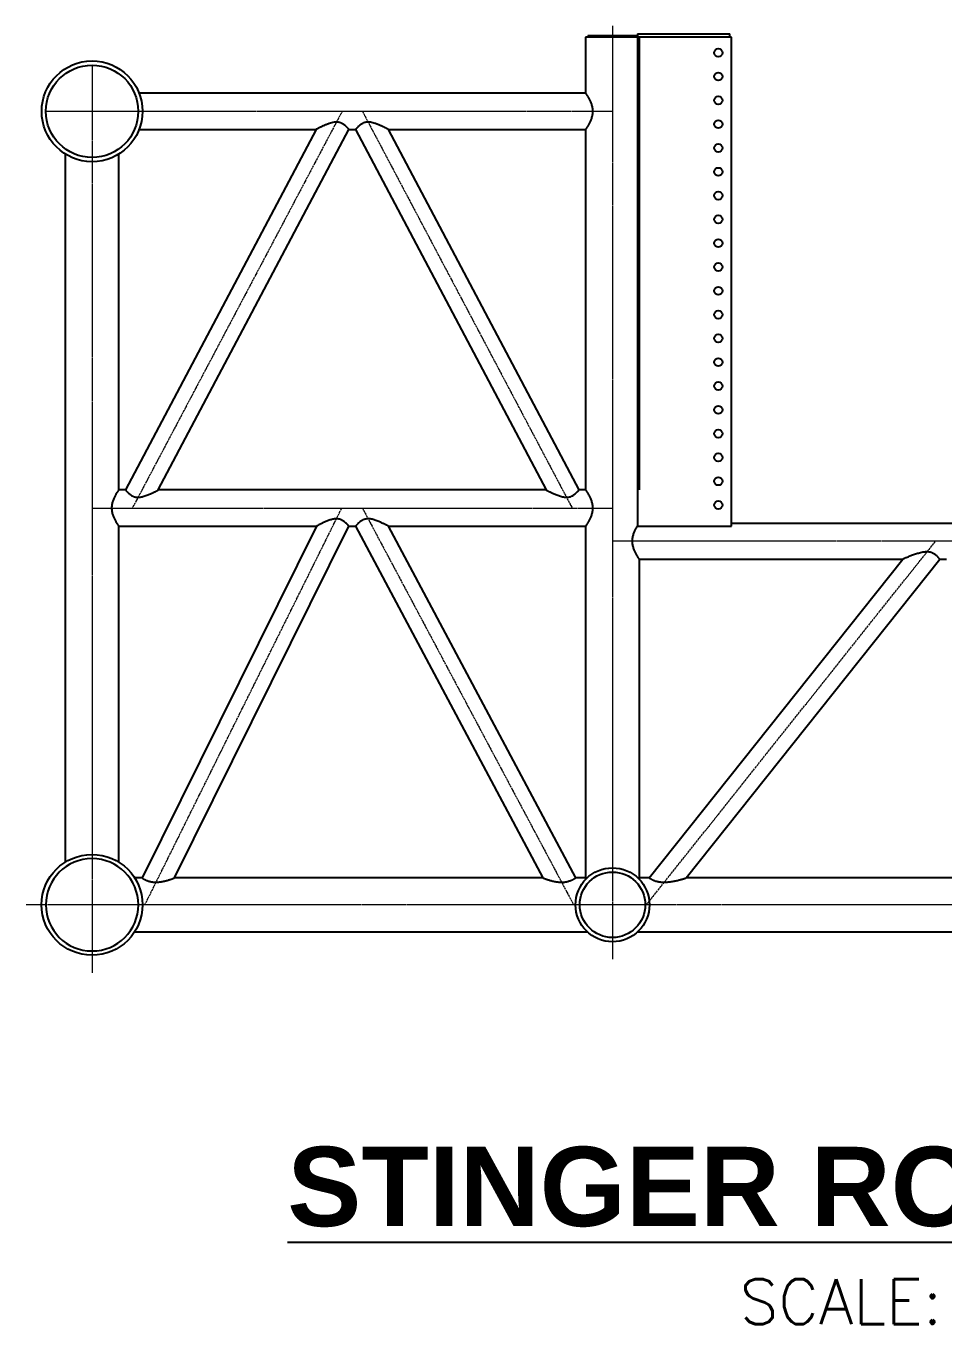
# Model space of a CAD drawing. Header units: millimetres. Extents: x 1177 to 110351, y -48371 to 8578.
# Drawn here: x 39442 to 46379, y -3170 to 6645 of the extents above; entities that cross this region are included whole.
import ezdxf

# ---------------------------------------------------------------- set-up
doc = ezdxf.new("R2010")
doc.units = ezdxf.units.MM
doc.linetypes.add('CENTER', pattern=[50.8, 31.75, -6.35, 6.35, -6.35])
doc.layers.add('CENTRELINES', color=1, linetype='CENTER', lineweight=5)
for name, color, linetype in [('DIM', 1, 'Continuous'), ('PH-60E', 7, 'Continuous'), ('PV-60E', 7, 'Continuous')]:
    doc.layers.add(name, color=color, linetype=linetype)
doc.styles.add('ARIALBOLD', font='arialbd.ttf')

# ---------------------------------------------------------------- blocks, each defined once
blk = doc.blocks.new('section_3')
at = {"extrusion": (0, 1, 0)}
for p, q in [((-2311.1, 6585), (-1612.5, 6585)), ((-2311.1, 6585), (-2311.1, 2864.1)), ((-1612.5, 6560), (-1612.5, 6585)), ((-1600, 6560), (-2311.1, 6560)), ((-1600, 2864.1), (-1600, 6560)), ((-2311.1, 2864.1), (-1600, 2864.1)), ((-1600, 2886.6), (1600, 2886.6)), ((-2296.8, 2613.4), (-304.9, 2613.4)), ((-2221.8, 203.2), (-304.9, 2613.4)), ((-1941.9, 203.2), (-25, 2613.4)), ((-25, 2613.4), (25, 2613.4))]:
    blk.add_line(p, q, dxfattribs=at)
for p, q in [((-2296.8, 6560), (-2703.2, 6560)), ((-2703.2, 6560), (-2703.2, 6136.6)), ((-2312.5, 6570), (-2687.5, 6570)), ((-2687.5, 6570), (-2687.5, 6560)), ((-2312.5, 6560), (-2312.5, 6570)), ((-2296.8, 3136.6), (-2296.8, 6560)), ((-2703.2, 6136.6), (-6080.6, 6136.6)), ((-4741, 5863.4), (-6183.1, 3136.6)), ((-6080.6, 5863.4), (-4741, 5863.4)), ((-5935.3, 3136.6), (-4493.2, 5863.4)), ((-4493.2, 5863.4), (-4443.2, 5863.4)), ((-4443.2, 5863.4), (-3001.1, 3136.6)), ((-2753.2, 3136.6), (-4195.3, 5863.4)), ((-4195.3, 5863.4), (-2703.2, 5863.4)), ((-2703.2, 5863.4), (-2703.2, 3136.6)), ((-6639.5, 5677.7), (-6639.5, 322.6)), ((-6233.1, 3136.6), (-6233.1, 5677.7)), ((-6183.1, 3136.6), (-6233.1, 3136.6)), ((-3001.1, 3136.6), (-5935.3, 3136.6)), ((-2703.2, 3136.6), (-2753.2, 3136.6)), ((-6233.1, 322.6), (-6233.1, 2863.4)), ((-6233.1, 2863.4), (-4737.8, 2863.4)), ((-4737.8, 2863.4), (-6058.1, 203.2)), ((-5813.5, 203.2), (-4493.2, 2863.4)), ((-4493.2, 2863.4), (-4443.2, 2863.4)), ((-4443.2, 2863.4), (-3026.4, 203.2)), ((-2778.2, 203.2), (-4194.9, 2863.4)), ((-4194.9, 2863.4), (-2703.2, 2863.4)), ((-2703.2, 2863.4), (-2703.2, 191.9)), ((-2296.8, 191.9), (-2296.8, 2613.4)), ((-6058.1, 203.2), (-6113.2, 203.2)), ((-3026.4, 203.2), (-5813.5, 203.2)), ((-2703.2, 203.2), (-2778.2, 203.2)), ((-2221.8, 203.2), (-2296.8, 203.2)), ((1941.9, 203.2), (-1941.9, 203.2)), ((-6113.2, -203.2), (-2691.9, -203.2)), ((-2308.1, -203.2), (2308.1, -203.2))]:
    blk.add_line(p, q)
at = {"ltscale": 0.5}
for centre, radius in [((-6436.3, 6000), 381), ((-6436.3, 6000), 349.2), ((-2500, 0), 279.5), ((-2500, 0), 247.7)]:
    blk.add_circle(centre, radius, dxfattribs=at)
for centre in [(-1700, 6442.9), (-1700, 6262.9), (-1700, 6082.9), (-1700, 5902.9), (-1700, 5722.9), (-1700, 5542.9), (-1700, 5362.9), (-1700, 5182.9), (-1700, 5002.9), (-1700, 4822.9), (-1700, 4642.9), (-1700, 4462.9), (-1700, 4282.9), (-1700, 4102.9), (-1700, 3922.9), (-1700, 3742.9), (-1700, 3562.9), (-1700, 3382.9), (-1700, 3202.9), (-1700, 3022.9)]:
    blk.add_circle(centre, 31)
for major_axis, start_param, end_param in [((382, 0), -3.141592653589793, 3.141592653589793), ((350.1, 0), 3.141593, 9.424778)]:
    blk.add_ellipse((-6436.3, 0), major_axis=major_axis, ratio=0.997354, start_param=start_param, end_param=end_param)
for points, knots in [([(-2296.8, 2613.4), (-2296.8, 2613.4), (-2296.9, 2613.7), (-2297.5, 2614.6), (-2298, 2615.2), (-2299.2, 2617), (-2299.9, 2618.2), (-2301.7, 2620.9), (-2302.7, 2622.4), (-2305, 2626), (-2306.2, 2627.9), (-2308.9, 2632.2), (-2310.4, 2634.6), (-2313.3, 2639.5), (-2314.9, 2642.2), (-2318, 2647.6), (-2319.6, 2650.5), (-2322.8, 2656.4), (-2324.5, 2659.6), (-2327.8, 2666.2), (-2329.5, 2669.7), (-2332.8, 2677), (-2334.4, 2680.8), (-2337.5, 2688.7), (-2339, 2692.8), (-2341.8, 2701.1), (-2343.1, 2705.3), (-2345.3, 2714), (-2346.3, 2718.5), (-2347.9, 2727.4), (-2348.5, 2731.9), (-2349.3, 2741), (-2349.5, 2745.5), (-2349.5, 2754.5), (-2349.3, 2759), (-2348.5, 2768.1), (-2347.9, 2772.6), (-2346.3, 2781.5), (-2345.3, 2786), (-2343.1, 2794.7), (-2341.8, 2798.9), (-2339, 2807.2), (-2337.5, 2811.3), (-2334.4, 2819.2), (-2332.8, 2823), (-2329.5, 2830.3), (-2327.8, 2833.8), (-2324.5, 2840.4), (-2322.8, 2843.6), (-2319.6, 2849.5), (-2318, 2852.4), (-2314.9, 2857.8), (-2313.3, 2860.5), (-2311.6, 2863.3), (-2311.4, 2863.7), (-2311.1, 2864.1)], [214.492225, 214.492225, 214.492225, 214.492225, 227.820654, 227.820654, 241.149084, 241.149084, 254.477513, 254.477513, 267.805942, 267.805942, 281.134371, 281.134371, 294.4628, 294.4628, 307.791229, 307.791229, 321.119658, 321.119658, 334.602757, 334.602757, 348.085856, 348.085856, 361.568955, 361.568955, 375.052054, 375.052054, 388.535153, 388.535153, 402.018253, 402.018253, 415.501352, 415.501352, 428.984451, 428.984451, 442.46755, 442.46755, 455.950649, 455.950649, 469.433748, 469.433748, 482.916848, 482.916848, 496.399947, 496.399947, 509.883046, 509.883046, 523.366145, 523.366145, 536.849244, 536.849244, 550.177673, 550.177673, 563.506102, 563.506102, 565.596081, 565.596081, 565.596081, 565.596081]), ([(-121.2, 2668.5), (-123.8, 2668.5), (-126.5, 2668.4), (-131.8, 2668.1), (-134.5, 2667.9), (-142.5, 2667.1), (-147.9, 2666.3), (-158.7, 2664.3), (-164.1, 2663.1), (-174.8, 2660.5), (-180.2, 2659.1), (-190.8, 2656.1), (-196, 2654.5), (-206.4, 2651.2), (-211.5, 2649.5), (-221.4, 2646.1), (-226.3, 2644.3), (-235.8, 2640.9), (-240.4, 2639.2), (-249.1, 2635.9), (-253.6, 2634.2), (-262.4, 2630.8), (-266.8, 2629), (-273.1, 2626.5), (-275.1, 2625.7), (-279.1, 2624.1), (-281, 2623.3), (-284.6, 2621.9), (-286.4, 2621.1), (-289.7, 2619.8), (-291.2, 2619.2), (-293.5, 2618.2), (-294.4, 2617.9), (-296, 2617.2), (-296.8, 2616.8), (-298.4, 2616.2), (-299.1, 2615.9), (-300.4, 2615.3), (-301, 2615.1), (-302.1, 2614.6), (-302.6, 2614.4), (-303.5, 2614.1), (-303.8, 2613.9), (-304.4, 2613.7), (-304.6, 2613.6), (-304.9, 2613.5), (-304.9, 2613.4), (-304.9, 2613.4)], [0, 0, 0, 0, 7.943112, 7.943112, 15.886224, 15.886224, 31.772447, 31.772447, 47.658671, 47.658671, 63.544894, 63.544894, 79.431118, 79.431118, 95.317341, 95.317341, 111.203565, 111.203565, 127.089788, 127.089788, 142.709463, 142.709463, 158.329137, 158.329137, 166.138974, 166.138974, 173.948811, 173.948811, 181.758648, 181.758648, 189.568485, 189.568485, 194.332673, 194.332673, 199.096861, 199.096861, 203.861049, 203.861049, 208.625237, 208.625237, 213.389425, 213.389425, 218.153613, 218.153613, 222.917801, 222.917801, 227.681989, 227.681989, 227.681989, 227.681989]), ([(-25, 2613.4), (-25, 2613.4), (-25.1, 2613.6), (-25.6, 2614.2), (-25.9, 2614.6), (-26.9, 2615.8), (-27.5, 2616.5), (-28.9, 2618.3), (-29.8, 2619.3), (-31.7, 2621.6), (-32.8, 2622.9), (-35.3, 2625.6), (-36.6, 2627.1), (-39.5, 2630.3), (-41.1, 2631.9), (-44.5, 2635.3), (-46.3, 2637.1), (-50.1, 2640.6), (-52.2, 2642.4), (-56.7, 2646.1), (-59.1, 2648), (-64.2, 2651.7), (-67, 2653.5), (-72.7, 2656.8), (-75.8, 2658.4), (-80.5, 2660.6), (-82.2, 2661.3), (-85.5, 2662.6), (-87.2, 2663.2), (-90.6, 2664.3), (-92.3, 2664.8), (-95.8, 2665.7), (-97.6, 2666.1), (-101.2, 2666.8), (-103, 2667.1), (-106.7, 2667.6), (-108.5, 2667.8), (-114, 2668.3), (-117.6, 2668.5), (-121.2, 2668.5)], [626.995172, 626.995172, 626.995172, 626.995172, 637.671387, 637.671387, 648.347602, 648.347602, 659.023817, 659.023817, 669.700032, 669.700032, 680.376247, 680.376247, 691.052462, 691.052462, 701.728677, 701.728677, 712.404892, 712.404892, 723.182576, 723.182576, 733.960261, 733.960261, 744.737945, 744.737945, 755.515629, 755.515629, 760.904471, 760.904471, 766.293313, 766.293313, 771.682156, 771.682156, 777.070998, 777.070998, 782.45984, 782.45984, 787.848682, 787.848682, 798.626366, 798.626366, 798.626366, 798.626366]), ([(-2221.8, 203.2), (-2221.8, 203.2), (-2221.7, 203.1), (-2221.1, 202.8), (-2220.7, 202.5), (-2219.5, 201.8), (-2218.8, 201.3), (-2217, 200.2), (-2215.9, 199.6), (-2213.5, 198.2), (-2212.2, 197.4), (-2209.2, 195.7), (-2207.5, 194.9), (-2204, 193), (-2202.1, 192), (-2198, 190.1), (-2195.9, 189.1), (-2191.1, 187), (-2188.3, 185.9), (-2182.5, 183.6), (-2179.4, 182.5), (-2172.9, 180.4), (-2169.4, 179.3), (-2162.3, 177.4), (-2158.6, 176.6), (-2151.1, 175), (-2147.2, 174.3), (-2139.3, 173.1), (-2135.3, 172.6), (-2127.2, 171.9), (-2123.2, 171.6), (-2115.2, 171.2), (-2111.2, 171.1), (-2107.3, 171.1)], [598.854827, 598.854827, 598.854827, 598.854827, 609.108473, 609.108473, 619.362119, 619.362119, 629.615764, 629.615764, 639.86941, 639.86941, 650.123056, 650.123056, 660.376701, 660.376701, 670.630347, 670.630347, 680.883993, 680.883993, 692.562261, 692.562261, 704.24053, 704.24053, 715.918798, 715.918798, 727.597067, 727.597067, 739.275335, 739.275335, 750.953604, 750.953604, 762.631872, 762.631872, 774.310141, 774.310141, 774.310141, 774.310141]), ([(-2107.3, 171.1), (-2102.6, 171.1), (-2097.8, 171.3), (-2088, 171.7), (-2083.1, 172.1), (-2073.3, 173), (-2068.3, 173.6), (-2058.5, 174.8), (-2053.6, 175.6), (-2039, 178), (-2029.5, 179.8), (-2016, 182.8), (-2011.6, 183.8), (-2003.1, 185.8), (-1999, 186.8), (-1991.7, 188.7), (-1988.3, 189.6), (-1981.6, 191.4), (-1978.4, 192.3), (-1972.1, 194.1), (-1969, 195), (-1963.3, 196.6), (-1960.6, 197.4), (-1955.6, 198.9), (-1953.4, 199.6), (-1949.4, 200.9), (-1947.6, 201.4), (-1944.8, 202.3), (-1943.7, 202.6), (-1942.2, 203.1), (-1941.9, 203.2), (-1941.9, 203.2)], [0, 0, 0, 0, 14.220708, 14.220708, 28.441416, 28.441416, 42.662124, 42.662124, 56.882832, 56.882832, 85.324247, 85.324247, 99.544955, 99.544955, 113.765663, 113.765663, 126.007425, 126.007425, 138.249187, 138.249187, 150.490948, 150.490948, 162.73271, 162.73271, 174.974472, 174.974472, 187.216233, 187.216233, 199.457995, 199.457995, 211.699757, 211.699757, 211.699757, 211.699757])]:
    blk.add_open_spline(points, degree=3, knots=knots)
at = {"layer": 'CENTRELINES', "color": 1, "linetype": 'CENTER', "ltscale": 0.4}
for p, q in [((-2500, 6645.5), (-2500, -410.2)), ((-6436.3, 6344.5), (-6436.3, -515.2)), ((-6789, 6000), (-2500, 6000)), ((-4544.9, 6000), (-6131.4, 3000)), ((-4391.5, 6000), (-2804.9, 3000)), ((-6436.3, 3000), (-2500, 3000)), ((-6036.7, 0), (-4547.7, 3000)), ((-4391.8, 3000), (-2794.1, 0)), ((2500, 2750), (-2500, 2750)), ((-2243.4, 0), (-56.4, 2750)), ((6936.3, 0), (-6936.3, 0))]:
    blk.add_line(p, q, dxfattribs=at)
at = {"layer": 'PH-60E'}
blk.add_open_spline([(-6058.1, 203.2), (-6058.1, 203.2), (-6058, 203.1), (-6057.4, 202.7), (-6057, 202.5), (-6055.8, 201.7), (-6055, 201.2), (-6053.2, 200.1), (-6052.1, 199.5), (-6049.7, 198), (-6048.3, 197.2), (-6045.2, 195.5), (-6043.6, 194.6), (-6040, 192.7), (-6038, 191.7), (-6033.9, 189.7), (-6031.8, 188.7), (-6027.2, 186.6), (-6024.8, 185.6), (-6020.7, 184), (-6019.3, 183.4), (-6017.7, 182.8)], degree=3, knots=[168.443335, 168.443335, 168.443335, 168.443335, 178.845334, 178.845334, 189.247334, 189.247334, 199.649334, 199.649334, 210.051333, 210.051333, 220.453333, 220.453333, 230.855332, 230.855332, 241.257332, 241.257332, 251.659331, 251.659331, 262.312748, 262.312748, 268.040119, 268.040119, 268.040119, 268.040119], dxfattribs=at)
at = {"layer": 'PV-60E'}
for points, knots in [([(-2703.2, 6136.6), (-2703.2, 6136.6), (-2703.1, 6136.3), (-2702.5, 6135.4), (-2702, 6134.8), (-2700.8, 6133), (-2700.1, 6131.8), (-2698.3, 6129.1), (-2697.3, 6127.6), (-2695, 6124), (-2693.8, 6122.1), (-2691.1, 6117.8), (-2689.6, 6115.4), (-2686.7, 6110.5), (-2685.1, 6107.8), (-2682, 6102.4), (-2680.4, 6099.5), (-2677.2, 6093.6), (-2675.5, 6090.4), (-2672.2, 6083.8), (-2670.5, 6080.3), (-2667.2, 6073), (-2665.6, 6069.2), (-2662.5, 6061.3), (-2661, 6057.2), (-2658.2, 6048.9), (-2656.9, 6044.7), (-2654.7, 6036), (-2653.7, 6031.5), (-2652.1, 6022.6), (-2651.5, 6018.1), (-2650.7, 6009), (-2650.5, 6004.5), (-2650.5, 6000)], [643.476676, 643.476676, 643.476676, 643.476676, 656.805105, 656.805105, 670.133534, 670.133534, 683.461963, 683.461963, 696.790392, 696.790392, 710.118821, 710.118821, 723.447251, 723.447251, 736.77568, 736.77568, 750.104109, 750.104109, 763.587208, 763.587208, 777.070307, 777.070307, 790.553406, 790.553406, 804.036505, 804.036505, 817.519604, 817.519604, 831.002703, 831.002703, 844.485803, 844.485803, 857.968902, 857.968902, 857.968902, 857.968902]), ([(-2650.5, 6000), (-2650.5, 5995.5), (-2650.7, 5991), (-2651.5, 5981.9), (-2652.1, 5977.4), (-2653.7, 5968.5), (-2654.7, 5964), (-2656.9, 5955.3), (-2658.2, 5951.1), (-2661, 5942.8), (-2662.5, 5938.7), (-2665.6, 5930.8), (-2667.2, 5927), (-2670.5, 5919.7), (-2672.2, 5916.2), (-2675.5, 5909.6), (-2677.2, 5906.4), (-2680.4, 5900.5), (-2682, 5897.6), (-2685.1, 5892.2), (-2686.7, 5889.5), (-2689.6, 5884.6), (-2691.1, 5882.2), (-2693.8, 5877.9), (-2695, 5876), (-2697.3, 5872.4), (-2698.3, 5870.9), (-2700.1, 5868.2), (-2700.8, 5867), (-2702, 5865.2), (-2702.5, 5864.6), (-2703.1, 5863.7), (-2703.2, 5863.4), (-2703.2, 5863.4)], [0, 0, 0, 0, 13.483099, 13.483099, 26.966198, 26.966198, 40.449297, 40.449297, 53.932397, 53.932397, 67.415496, 67.415496, 80.898595, 80.898595, 94.381694, 94.381694, 107.864793, 107.864793, 121.193222, 121.193222, 134.521651, 134.521651, 147.85008, 147.85008, 161.178509, 161.178509, 174.506938, 174.506938, 187.835367, 187.835367, 201.163796, 201.163796, 214.492225, 214.492225, 214.492225, 214.492225]), ([(-4588, 5918.5), (-4590.9, 5918.5), (-4593.8, 5918.4), (-4599.6, 5917.9), (-4602.6, 5917.6), (-4611.5, 5916.3), (-4617.5, 5915), (-4629.2, 5912), (-4635, 5910.2), (-4643.4, 5907.5), (-4646.1, 5906.5), (-4651.4, 5904.6), (-4654, 5903.6), (-4659.6, 5901.5), (-4662.6, 5900.3), (-4668.7, 5897.8), (-4671.7, 5896.5), (-4677.8, 5893.9), (-4680.8, 5892.6), (-4686.8, 5889.9), (-4689.7, 5888.6), (-4695.5, 5885.9), (-4698.3, 5884.6), (-4703.7, 5882), (-4706.4, 5880.8), (-4711.4, 5878.3), (-4713.8, 5877.1), (-4718.4, 5874.9), (-4720.6, 5873.8), (-4723.9, 5872.2), (-4725.2, 5871.5), (-4727.6, 5870.3), (-4728.8, 5869.7), (-4731.1, 5868.5), (-4732.2, 5868), (-4734.2, 5867), (-4735.1, 5866.5), (-4736.8, 5865.6), (-4737.5, 5865.3), (-4738.8, 5864.6), (-4739.3, 5864.3), (-4740.2, 5863.9), (-4740.5, 5863.7), (-4740.9, 5863.5), (-4741, 5863.4), (-4741, 5863.4)], [0, 0, 0, 0, 8.588543, 8.588543, 17.177087, 17.177087, 34.354174, 34.354174, 51.531261, 51.531261, 60.119804, 60.119804, 68.708348, 68.708348, 78.992714, 78.992714, 89.27708, 89.27708, 99.561447, 99.561447, 109.845813, 109.845813, 120.130179, 120.130179, 130.414546, 130.414546, 140.698912, 140.698912, 150.983278, 150.983278, 157.555401, 157.555401, 164.127524, 164.127524, 170.699646, 170.699646, 177.271769, 177.271769, 183.843892, 183.843892, 190.416014, 190.416014, 196.988137, 196.988137, 203.56026, 203.56026, 203.56026, 203.56026]), ([(-4493.2, 5863.4), (-4493.2, 5863.4), (-4493.3, 5863.6), (-4493.8, 5864.1), (-4494.1, 5864.5), (-4495.1, 5865.7), (-4495.8, 5866.4), (-4497.3, 5868), (-4498.2, 5869), (-4500.2, 5871.2), (-4501.3, 5872.4), (-4503.8, 5875), (-4505.2, 5876.4), (-4508.1, 5879.4), (-4509.7, 5881), (-4513.1, 5884.2), (-4514.9, 5885.9), (-4518.6, 5889.3), (-4520.7, 5891.1), (-4525.1, 5894.7), (-4527.5, 5896.6), (-4532.5, 5900.2), (-4535.2, 5902.1), (-4540.8, 5905.6), (-4543.7, 5907.2), (-4548.3, 5909.5), (-4549.9, 5910.3), (-4553.1, 5911.7), (-4554.7, 5912.3), (-4558, 5913.6), (-4559.7, 5914.1), (-4563.1, 5915.2), (-4564.8, 5915.6), (-4568.3, 5916.5), (-4570.1, 5916.8), (-4573.6, 5917.4), (-4575.4, 5917.7), (-4579, 5918.1), (-4580.8, 5918.2), (-4584.4, 5918.4), (-4586.2, 5918.5), (-4588, 5918.5)], [576.541683, 576.541683, 576.541683, 576.541683, 586.961743, 586.961743, 597.381803, 597.381803, 607.801863, 607.801863, 618.221924, 618.221924, 628.641984, 628.641984, 639.062044, 639.062044, 649.482104, 649.482104, 659.902164, 659.902164, 670.659749, 670.659749, 681.417335, 681.417335, 692.17492, 692.17492, 702.932505, 702.932505, 708.311298, 708.311298, 713.690091, 713.690091, 719.068883, 719.068883, 724.447676, 724.447676, 729.826469, 729.826469, 735.205261, 735.205261, 740.584054, 740.584054, 745.962847, 745.962847, 745.962847, 745.962847]), ([(-4348.3, 5918.5), (-4350.1, 5918.5), (-4351.9, 5918.4), (-4355.5, 5918.2), (-4357.3, 5918.1), (-4360.9, 5917.7), (-4362.7, 5917.4), (-4366.3, 5916.8), (-4368, 5916.5), (-4371.5, 5915.6), (-4373.2, 5915.2), (-4376.7, 5914.1), (-4378.3, 5913.6), (-4381.6, 5912.3), (-4383.3, 5911.7), (-4386.5, 5910.3), (-4388, 5909.5), (-4392.6, 5907.2), (-4395.6, 5905.6), (-4401.1, 5902.1), (-4403.8, 5900.2), (-4408.8, 5896.6), (-4411.2, 5894.7), (-4415.6, 5891.1), (-4417.7, 5889.3), (-4421.5, 5885.9), (-4423.2, 5884.2), (-4426.6, 5881), (-4428.2, 5879.4), (-4431.2, 5876.4), (-4432.5, 5875), (-4435, 5872.4), (-4436.2, 5871.2), (-4438.2, 5869), (-4439.1, 5868), (-4440.6, 5866.4), (-4441.2, 5865.7), (-4442.2, 5864.5), (-4442.6, 5864.1), (-4443.1, 5863.6), (-4443.2, 5863.4), (-4443.2, 5863.4)], [0, 0, 0, 0, 5.378793, 5.378793, 10.757585, 10.757585, 16.136378, 16.136378, 21.515171, 21.515171, 26.893963, 26.893963, 32.272756, 32.272756, 37.651549, 37.651549, 43.030341, 43.030341, 53.787927, 53.787927, 64.545512, 64.545512, 75.303097, 75.303097, 86.060683, 86.060683, 96.480743, 96.480743, 106.900803, 106.900803, 117.320863, 117.320863, 127.740923, 127.740923, 138.160983, 138.160983, 148.581043, 148.581043, 159.001103, 159.001103, 169.421164, 169.421164, 169.421164, 169.421164]), ([(-4195.3, 5863.4), (-4195.3, 5863.4), (-4195.4, 5863.5), (-4195.8, 5863.7), (-4196.2, 5863.9), (-4197, 5864.3), (-4197.6, 5864.6), (-4198.8, 5865.3), (-4199.6, 5865.6), (-4201.2, 5866.5), (-4202.2, 5867), (-4204.2, 5868), (-4205.2, 5868.5), (-4207.5, 5869.7), (-4208.7, 5870.3), (-4211.2, 5871.5), (-4212.4, 5872.2), (-4215.8, 5873.8), (-4217.9, 5874.9), (-4222.5, 5877.1), (-4224.9, 5878.3), (-4230, 5880.8), (-4232.6, 5882), (-4238.1, 5884.6), (-4240.9, 5885.9), (-4246.6, 5888.6), (-4249.5, 5889.9), (-4255.5, 5892.6), (-4258.5, 5893.9), (-4264.6, 5896.5), (-4267.6, 5897.8), (-4273.7, 5900.3), (-4276.8, 5901.5), (-4282.3, 5903.6), (-4284.9, 5904.6), (-4290.2, 5906.5), (-4292.9, 5907.5), (-4301.3, 5910.2), (-4307.1, 5912), (-4318.9, 5915), (-4324.8, 5916.3), (-4333.7, 5917.6), (-4336.7, 5917.9), (-4342.6, 5918.4), (-4345.5, 5918.5), (-4348.3, 5918.5)], [542.402587, 542.402587, 542.402587, 542.402587, 548.97471, 548.97471, 555.546832, 555.546832, 562.118955, 562.118955, 568.691078, 568.691078, 575.2632, 575.2632, 581.835323, 581.835323, 588.407446, 588.407446, 594.979569, 594.979569, 605.263935, 605.263935, 615.548301, 615.548301, 625.832668, 625.832668, 636.117034, 636.117034, 646.4014, 646.4014, 656.685766, 656.685766, 666.970133, 666.970133, 677.254499, 677.254499, 685.843043, 685.843043, 694.431586, 694.431586, 711.608673, 711.608673, 728.78576, 728.78576, 737.374303, 737.374303, 745.962847, 745.962847, 745.962847, 745.962847]), ([(-6285.9, 3000), (-6285.9, 3004.5), (-6285.7, 3009), (-6284.8, 3018.1), (-6284.2, 3022.6), (-6282.7, 3031.5), (-6281.7, 3036), (-6279.4, 3044.7), (-6278.2, 3048.9), (-6275.4, 3057.2), (-6273.9, 3061.3), (-6270.8, 3069.2), (-6269.1, 3073), (-6265.8, 3080.3), (-6264.1, 3083.8), (-6260.8, 3090.4), (-6259.1, 3093.6), (-6256, 3099.5), (-6254.4, 3102.4), (-6251.2, 3107.8), (-6249.7, 3110.5), (-6246.7, 3115.4), (-6245.3, 3117.8), (-6242.6, 3122.1), (-6241.3, 3124), (-6239.1, 3127.6), (-6238, 3129.1), (-6236.3, 3131.8), (-6235.5, 3133), (-6234.3, 3134.8), (-6233.9, 3135.4), (-6233.3, 3136.3), (-6233.1, 3136.6), (-6233.1, 3136.6)], [0, 0, 0, 0, 13.483099, 13.483099, 26.966198, 26.966198, 40.449297, 40.449297, 53.932397, 53.932397, 67.415496, 67.415496, 80.898595, 80.898595, 94.381694, 94.381694, 107.864793, 107.864793, 121.193222, 121.193222, 134.521651, 134.521651, 147.85008, 147.85008, 161.178509, 161.178509, 174.506938, 174.506938, 187.835367, 187.835367, 201.163796, 201.163796, 214.492225, 214.492225, 214.492225, 214.492225]), ([(-6183.1, 3136.6), (-6183.1, 3136.6), (-6183, 3136.4), (-6182.5, 3135.9), (-6182.2, 3135.5), (-6181.2, 3134.3), (-6180.5, 3133.6), (-6179, 3132), (-6178.1, 3131), (-6176.1, 3128.8), (-6175, 3127.6), (-6172.5, 3125), (-6171.1, 3123.6), (-6168.2, 3120.6), (-6166.6, 3119), (-6163.2, 3115.8), (-6161.4, 3114.1), (-6157.7, 3110.7), (-6155.6, 3108.9), (-6151.2, 3105.3), (-6148.8, 3103.4), (-6143.8, 3099.8), (-6141.1, 3097.9), (-6135.5, 3094.4), (-6132.6, 3092.8), (-6128, 3090.5), (-6126.4, 3089.7), (-6123.2, 3088.3), (-6121.6, 3087.7), (-6118.3, 3086.4), (-6116.6, 3085.9), (-6113.2, 3084.8), (-6111.5, 3084.4), (-6108, 3083.5), (-6106.2, 3083.2), (-6102.7, 3082.6), (-6100.9, 3082.3), (-6097.3, 3081.9), (-6095.5, 3081.8), (-6091.9, 3081.6), (-6090.1, 3081.5), (-6085.8, 3081.5), (-6083.3, 3081.6), (-6078.3, 3081.9), (-6075.8, 3082.2), (-6068.4, 3083.1), (-6063.4, 3084.1), (-6053.5, 3086.3), (-6048.6, 3087.6), (-6038.9, 3090.5), (-6034, 3092.1), (-6024.5, 3095.5), (-6019.8, 3097.3), (-6010.6, 3100.9), (-6006.2, 3102.8), (-5997.4, 3106.6), (-5993.2, 3108.4), (-5985, 3112.1), (-5981.1, 3114), (-5974.6, 3117), (-5971.9, 3118.3), (-5966.5, 3120.9), (-5963.9, 3122.2), (-5958.8, 3124.6), (-5956.4, 3125.8), (-5951.9, 3128.1), (-5949.7, 3129.2), (-5945.9, 3131.1), (-5944.1, 3132), (-5941, 3133.6), (-5939.7, 3134.3), (-5937.5, 3135.4), (-5936.7, 3135.8), (-5935.6, 3136.4), (-5935.3, 3136.6), (-5935.3, 3136.6)], [169.421164, 169.421164, 169.421164, 169.421164, 179.841224, 179.841224, 190.261284, 190.261284, 200.681344, 200.681344, 211.101404, 211.101404, 221.521464, 221.521464, 231.941524, 231.941524, 242.361584, 242.361584, 252.781645, 252.781645, 263.53923, 263.53923, 274.296815, 274.296815, 285.054401, 285.054401, 295.811986, 295.811986, 301.190779, 301.190779, 306.569571, 306.569571, 311.948364, 311.948364, 317.327157, 317.327157, 322.705949, 322.705949, 328.084742, 328.084742, 333.463535, 333.463535, 338.842327, 338.842327, 346.341876, 346.341876, 353.841425, 353.841425, 368.840523, 368.840523, 383.839621, 383.839621, 398.838719, 398.838719, 413.837817, 413.837817, 428.836916, 428.836916, 443.836014, 443.836014, 458.835112, 458.835112, 469.809571, 469.809571, 480.784031, 480.784031, 491.75849, 491.75849, 502.73295, 502.73295, 513.707409, 513.707409, 524.681868, 524.681868, 535.656328, 535.656328, 546.630787, 546.630787, 546.630787, 546.630787]), ([(-3001.1, 3136.6), (-3001.1, 3136.6), (-3000.8, 3136.4), (-2999.7, 3135.8), (-2998.8, 3135.4), (-2996.7, 3134.3), (-2995.3, 3133.6), (-2992.2, 3132), (-2990.5, 3131.1), (-2986.6, 3129.2), (-2984.5, 3128.1), (-2979.9, 3125.8), (-2977.5, 3124.6), (-2972.5, 3122.2), (-2969.8, 3120.9), (-2964.5, 3118.3), (-2961.8, 3117), (-2955.3, 3114), (-2951.3, 3112.1), (-2943.2, 3108.4), (-2938.9, 3106.6), (-2930.2, 3102.8), (-2925.7, 3100.9), (-2916.5, 3097.3), (-2911.8, 3095.5), (-2902.3, 3092.1), (-2897.5, 3090.5), (-2887.7, 3087.6), (-2882.8, 3086.3), (-2872.9, 3084.1), (-2868, 3083.1), (-2860.5, 3082.2), (-2858, 3081.9), (-2853, 3081.6), (-2850.5, 3081.5), (-2846.2, 3081.5), (-2844.4, 3081.6), (-2840.8, 3081.8), (-2839, 3081.9), (-2835.4, 3082.3), (-2833.7, 3082.6), (-2830.1, 3083.2), (-2828.3, 3083.5), (-2824.8, 3084.4), (-2823.1, 3084.8), (-2819.7, 3085.9), (-2818, 3086.4), (-2814.7, 3087.7), (-2813.1, 3088.3), (-2809.9, 3089.7), (-2808.3, 3090.5), (-2803.7, 3092.8), (-2800.8, 3094.4), (-2795.2, 3097.9), (-2792.6, 3099.8), (-2787.5, 3103.4), (-2785.2, 3105.3), (-2780.7, 3108.9), (-2778.7, 3110.7), (-2774.9, 3114.1), (-2773.1, 3115.8), (-2769.8, 3119), (-2768.2, 3120.6), (-2765.2, 3123.6), (-2763.8, 3125), (-2761.3, 3127.6), (-2760.2, 3128.8), (-2758.2, 3131), (-2757.3, 3132), (-2755.8, 3133.6), (-2755.2, 3134.3), (-2754.2, 3135.5), (-2753.8, 3135.9), (-2753.3, 3136.4), (-2753.2, 3136.6), (-2753.2, 3136.6)], [207.78846, 207.78846, 207.78846, 207.78846, 218.76292, 218.76292, 229.737379, 229.737379, 240.711839, 240.711839, 251.686298, 251.686298, 262.660757, 262.660757, 273.635217, 273.635217, 284.609676, 284.609676, 295.584136, 295.584136, 310.583234, 310.583234, 325.582332, 325.582332, 340.58143, 340.58143, 355.580528, 355.580528, 370.579626, 370.579626, 385.578724, 385.578724, 400.577822, 400.577822, 408.077371, 408.077371, 415.57692, 415.57692, 420.955713, 420.955713, 426.334506, 426.334506, 431.713298, 431.713298, 437.092091, 437.092091, 442.470884, 442.470884, 447.849676, 447.849676, 453.228469, 453.228469, 458.607262, 458.607262, 469.364847, 469.364847, 480.122432, 480.122432, 490.880018, 490.880018, 501.637603, 501.637603, 512.057663, 512.057663, 522.477723, 522.477723, 532.897783, 532.897783, 543.317843, 543.317843, 553.737904, 553.737904, 564.157964, 564.157964, 574.578024, 574.578024, 584.998084, 584.998084, 584.998084, 584.998084]), ([(-2703.2, 3136.6), (-2703.2, 3136.6), (-2703.1, 3136.3), (-2702.5, 3135.4), (-2702, 3134.8), (-2700.8, 3133), (-2700.1, 3131.8), (-2698.3, 3129.1), (-2697.3, 3127.6), (-2695, 3124), (-2693.8, 3122.1), (-2691.1, 3117.8), (-2689.6, 3115.4), (-2686.7, 3110.5), (-2685.1, 3107.8), (-2682, 3102.4), (-2680.4, 3099.5), (-2677.2, 3093.6), (-2675.5, 3090.4), (-2672.2, 3083.8), (-2670.5, 3080.3), (-2667.2, 3073), (-2665.6, 3069.2), (-2662.5, 3061.3), (-2661, 3057.2), (-2658.2, 3048.9), (-2656.9, 3044.7), (-2654.7, 3036), (-2653.7, 3031.5), (-2652.1, 3022.6), (-2651.5, 3018.1), (-2650.7, 3009), (-2650.5, 3004.5), (-2650.5, 2995.5), (-2650.7, 2991), (-2651.5, 2981.9), (-2652.1, 2977.4), (-2653.7, 2968.5), (-2654.7, 2964), (-2656.9, 2955.3), (-2658.2, 2951.1), (-2661, 2942.8), (-2662.5, 2938.7), (-2665.6, 2930.8), (-2667.2, 2927), (-2670.5, 2919.7), (-2672.2, 2916.2), (-2675.5, 2909.6), (-2677.2, 2906.4), (-2680.4, 2900.5), (-2682, 2897.6), (-2685.1, 2892.2), (-2686.7, 2889.5), (-2689.6, 2884.6), (-2691.1, 2882.2), (-2693.8, 2877.9), (-2695, 2876), (-2697.3, 2872.4), (-2698.3, 2870.9), (-2700.1, 2868.2), (-2700.8, 2867), (-2702, 2865.2), (-2702.5, 2864.6), (-2703.1, 2863.7), (-2703.2, 2863.4), (-2703.2, 2863.4)], [214.492225, 214.492225, 214.492225, 214.492225, 227.820654, 227.820654, 241.149084, 241.149084, 254.477513, 254.477513, 267.805942, 267.805942, 281.134371, 281.134371, 294.4628, 294.4628, 307.791229, 307.791229, 321.119658, 321.119658, 334.602757, 334.602757, 348.085856, 348.085856, 361.568955, 361.568955, 375.052054, 375.052054, 388.535153, 388.535153, 402.018253, 402.018253, 415.501352, 415.501352, 428.984451, 428.984451, 442.46755, 442.46755, 455.950649, 455.950649, 469.433748, 469.433748, 482.916848, 482.916848, 496.399947, 496.399947, 509.883046, 509.883046, 523.366145, 523.366145, 536.849244, 536.849244, 550.177673, 550.177673, 563.506102, 563.506102, 576.834531, 576.834531, 590.16296, 590.16296, 603.491389, 603.491389, 616.819818, 616.819818, 630.148247, 630.148247, 643.476676, 643.476676, 643.476676, 643.476676]), ([(-6233.1, 2863.4), (-6233.1, 2863.4), (-6233.3, 2863.7), (-6233.9, 2864.6), (-6234.3, 2865.2), (-6235.5, 2867), (-6236.3, 2868.2), (-6238, 2870.9), (-6239.1, 2872.4), (-6241.3, 2876), (-6242.6, 2877.9), (-6245.3, 2882.2), (-6246.7, 2884.6), (-6249.7, 2889.5), (-6251.2, 2892.2), (-6254.4, 2897.6), (-6256, 2900.5), (-6259.1, 2906.4), (-6260.8, 2909.6), (-6264.1, 2916.2), (-6265.8, 2919.7), (-6269.1, 2927), (-6270.8, 2930.8), (-6273.9, 2938.7), (-6275.4, 2942.8), (-6278.2, 2951.1), (-6279.4, 2955.3), (-6281.7, 2964), (-6282.7, 2968.5), (-6284.2, 2977.4), (-6284.8, 2981.9), (-6285.7, 2991), (-6285.9, 2995.5), (-6285.9, 3000)], [643.476676, 643.476676, 643.476676, 643.476676, 656.805105, 656.805105, 670.133534, 670.133534, 683.461963, 683.461963, 696.790392, 696.790392, 710.118821, 710.118821, 723.447251, 723.447251, 736.77568, 736.77568, 750.104109, 750.104109, 763.587208, 763.587208, 777.070307, 777.070307, 790.553406, 790.553406, 804.036505, 804.036505, 817.519604, 817.519604, 831.002703, 831.002703, 844.485803, 844.485803, 857.968902, 857.968902, 857.968902, 857.968902]), ([(-4493.2, 2863.4), (-4493.2, 2863.4), (-4493.3, 2863.6), (-4493.8, 2864.2), (-4494.2, 2864.6), (-4495.3, 2865.8), (-4496, 2866.6), (-4497.6, 2868.4), (-4498.6, 2869.4), (-4500.8, 2871.7), (-4502, 2873), (-4504.7, 2875.8), (-4506.2, 2877.3), (-4509.4, 2880.4), (-4511.1, 2882.1), (-4514.7, 2885.5), (-4516.6, 2887.2), (-4520.5, 2890.6), (-4522.6, 2892.4), (-4527, 2895.9), (-4529.3, 2897.7), (-4534.3, 2901.2), (-4536.9, 2902.9), (-4542.4, 2906.2), (-4545.3, 2907.8), (-4551.3, 2910.7), (-4554.4, 2912.1), (-4559.2, 2913.8), (-4560.8, 2914.4), (-4564.1, 2915.3), (-4565.8, 2915.8), (-4569.2, 2916.6), (-4570.9, 2916.9), (-4574.3, 2917.5), (-4576, 2917.7), (-4581.2, 2918.3), (-4584.7, 2918.5), (-4592.7, 2918.5), (-4597.2, 2918.2), (-4606.3, 2917.1), (-4610.9, 2916.3), (-4619.9, 2914.3), (-4624.4, 2913.2), (-4633.3, 2910.6), (-4637.7, 2909.1), (-4646.4, 2906.1), (-4650.7, 2904.5), (-4659.2, 2901.2), (-4663.3, 2899.5), (-4671.4, 2896), (-4675.3, 2894.3), (-4682.9, 2890.9), (-4686.5, 2889.2), (-4693.1, 2886.1), (-4696.2, 2884.6), (-4702.2, 2881.7), (-4705.2, 2880.2), (-4710.9, 2877.4), (-4713.6, 2876), (-4718.8, 2873.3), (-4721.2, 2872.1), (-4725.6, 2869.8), (-4727.6, 2868.8), (-4731.2, 2866.9), (-4732.7, 2866.1), (-4735.2, 2864.8), (-4736.1, 2864.3), (-4737.4, 2863.6), (-4737.8, 2863.4), (-4737.8, 2863.4)], [169.265122, 169.265122, 169.265122, 169.265122, 180.066391, 180.066391, 190.86766, 190.86766, 201.668928, 201.668928, 212.470197, 212.470197, 223.271466, 223.271466, 234.072734, 234.072734, 244.874003, 244.874003, 255.675272, 255.675272, 266.032143, 266.032143, 276.389015, 276.389015, 286.745886, 286.745886, 297.102758, 297.102758, 307.45963, 307.45963, 312.638065, 312.638065, 317.816501, 317.816501, 322.994937, 322.994937, 328.173373, 328.173373, 338.530244, 338.530244, 352.146365, 352.146365, 365.762485, 365.762485, 379.378606, 379.378606, 392.994726, 392.994726, 406.610847, 406.610847, 420.226967, 420.226967, 433.843088, 433.843088, 447.459208, 447.459208, 459.521324, 459.521324, 471.58344, 471.58344, 483.645556, 483.645556, 495.707672, 495.707672, 507.769788, 507.769788, 519.831904, 519.831904, 531.89402, 531.89402, 543.956136, 543.956136, 543.956136, 543.956136]), ([(-4348.4, 2918.5), (-4350.2, 2918.5), (-4352, 2918.4), (-4355.6, 2918.2), (-4357.4, 2918.1), (-4360.9, 2917.7), (-4362.7, 2917.4), (-4366.3, 2916.8), (-4368.1, 2916.5), (-4371.5, 2915.6), (-4373.3, 2915.2), (-4376.7, 2914.1), (-4378.4, 2913.6), (-4381.7, 2912.3), (-4383.3, 2911.7), (-4386.5, 2910.3), (-4388.1, 2909.5), (-4392.7, 2907.2), (-4395.6, 2905.6), (-4401.2, 2902.1), (-4403.8, 2900.3), (-4408.9, 2896.6), (-4411.2, 2894.7), (-4415.7, 2891.1), (-4417.7, 2889.3), (-4421.5, 2885.9), (-4423.3, 2884.2), (-4426.6, 2881), (-4428.2, 2879.4), (-4431.2, 2876.4), (-4432.5, 2875), (-4435, 2872.4), (-4436.2, 2871.2), (-4438.2, 2869), (-4439.1, 2868), (-4440.6, 2866.4), (-4441.2, 2865.7), (-4442.2, 2864.5), (-4442.6, 2864.1), (-4443.1, 2863.6), (-4443.2, 2863.4), (-4443.2, 2863.4)], [0, 0, 0, 0, 5.380139, 5.380139, 10.760279, 10.760279, 16.140418, 16.140418, 21.520557, 21.520557, 26.900696, 26.900696, 32.280836, 32.280836, 37.660975, 37.660975, 43.041114, 43.041114, 53.801393, 53.801393, 64.561671, 64.561671, 75.32195, 75.32195, 86.082228, 86.082228, 96.500749, 96.500749, 106.919269, 106.919269, 117.33779, 117.33779, 127.756311, 127.756311, 138.174832, 138.174832, 148.593352, 148.593352, 159.011873, 159.011873, 169.430394, 169.430394, 169.430394, 169.430394]), ([(-4194.9, 2863.4), (-4194.9, 2863.4), (-4195.2, 2863.6), (-4196.3, 2864.2), (-4197.2, 2864.6), (-4199.3, 2865.7), (-4200.7, 2866.4), (-4203.8, 2868), (-4205.5, 2868.9), (-4209.4, 2870.8), (-4211.6, 2871.9), (-4216.1, 2874.2), (-4218.5, 2875.4), (-4223.6, 2877.8), (-4226.2, 2879.1), (-4231.6, 2881.7), (-4234.3, 2883), (-4240.8, 2886), (-4244.7, 2887.8), (-4252.9, 2891.5), (-4257.2, 2893.4), (-4266, 2897.2), (-4270.5, 2899.1), (-4279.7, 2902.7), (-4284.4, 2904.5), (-4294, 2907.9), (-4298.8, 2909.5), (-4308.6, 2912.4), (-4313.5, 2913.7), (-4323.4, 2915.9), (-4328.4, 2916.9), (-4335.8, 2917.8), (-4338.3, 2918.1), (-4343.4, 2918.4), (-4345.9, 2918.5), (-4348.4, 2918.5)], [546.949064, 546.949064, 546.949064, 546.949064, 557.924878, 557.924878, 568.900693, 568.900693, 579.876507, 579.876507, 590.852322, 590.852322, 601.828136, 601.828136, 612.80395, 612.80395, 623.779765, 623.779765, 634.755579, 634.755579, 649.790799, 649.790799, 664.826019, 664.826019, 679.86124, 679.86124, 694.89646, 694.89646, 709.93168, 709.93168, 724.9669, 724.9669, 740.00212, 740.00212, 747.51973, 747.51973, 755.03734, 755.03734, 755.03734, 755.03734]), ([(-6017.7, 182.8), (-6016.5, 182.3), (-6015.1, 181.9), (-6010.8, 180.4), (-6007.8, 179.4), (-6001.4, 177.5), (-5998.1, 176.7), (-5991.3, 175.1), (-5987.8, 174.4), (-5980.7, 173.2), (-5977.1, 172.7), (-5969.8, 171.9), (-5966.2, 171.6), (-5958.9, 171.2), (-5955.3, 171.1), (-5947.6, 171.1), (-5943.5, 171.3), (-5935, 171.7), (-5930.8, 172.1), (-5922.4, 173), (-5918.1, 173.6), (-5909.7, 174.8), (-5905.6, 175.6), (-5897.4, 177.2), (-5893.4, 178.1), (-5885.5, 179.9), (-5881.6, 180.8), (-5874.1, 182.8), (-5870.5, 183.8), (-5863.5, 185.8), (-5860.2, 186.9), (-5854, 188.8), (-5851.1, 189.7), (-5845.5, 191.6), (-5842.7, 192.5), (-5837.4, 194.3), (-5834.9, 195.2), (-5830.2, 196.9), (-5828, 197.7), (-5824.1, 199.2), (-5822.3, 199.8), (-5819.2, 201), (-5817.8, 201.5), (-5815.7, 202.4), (-5814.9, 202.7), (-5813.8, 203.1), (-5813.5, 203.2), (-5813.5, 203.2)], [268.040119, 268.040119, 268.040119, 268.040119, 272.966166, 272.966166, 283.619583, 283.619583, 294.273001, 294.273001, 304.926418, 304.926418, 315.579835, 315.579835, 326.233253, 326.233253, 336.88667, 336.88667, 349.238039, 349.238039, 361.589409, 361.589409, 373.940778, 373.940778, 386.292147, 386.292147, 398.643517, 398.643517, 410.994886, 410.994886, 423.346255, 423.346255, 435.697625, 435.697625, 447.073187, 447.073187, 458.44875, 458.44875, 469.824312, 469.824312, 481.199875, 481.199875, 492.575437, 492.575437, 503.950999, 503.950999, 515.326562, 515.326562, 526.702124, 526.702124, 526.702124, 526.702124]), ([(-3026.4, 203.2), (-3026.4, 203.2), (-3026.2, 203.1), (-3025.2, 202.7), (-3024.5, 202.5), (-3022.5, 201.7), (-3021.3, 201.3), (-3018.5, 200.2), (-3016.9, 199.6), (-3013.3, 198.3), (-3011.3, 197.6), (-3007, 196.1), (-3004.7, 195.3), (-2999.9, 193.7), (-2997.4, 192.8), (-2992.2, 191.1), (-2989.6, 190.2), (-2983.5, 188.3), (-2980, 187.3), (-2972.6, 185.1), (-2968.7, 184), (-2960.7, 181.9), (-2956.6, 180.8), (-2948.1, 178.8), (-2943.8, 177.9), (-2935, 176.1), (-2930.5, 175.3), (-2921.5, 173.8), (-2917, 173.2), (-2907.9, 172.2), (-2903.3, 171.8), (-2894.2, 171.3), (-2889.7, 171.1), (-2885.2, 171.1)], [530.054846, 530.054846, 530.054846, 530.054846, 540.686736, 540.686736, 551.318626, 551.318626, 561.950516, 561.950516, 572.582406, 572.582406, 583.214296, 583.214296, 593.846186, 593.846186, 604.478076, 604.478076, 615.109966, 615.109966, 628.471893, 628.471893, 641.833821, 641.833821, 655.195749, 655.195749, 668.557676, 668.557676, 681.919604, 681.919604, 695.281531, 695.281531, 708.643459, 708.643459, 722.005387, 722.005387, 722.005387, 722.005387]), ([(-2885.2, 171.1), (-2881.6, 171.1), (-2878, 171.2), (-2870.6, 171.6), (-2866.9, 171.9), (-2859.5, 172.7), (-2855.9, 173.2), (-2848.6, 174.4), (-2845.1, 175.1), (-2838.2, 176.7), (-2834.9, 177.6), (-2828.4, 179.5), (-2825.3, 180.5), (-2819.3, 182.5), (-2816.5, 183.6), (-2811.2, 185.7), (-2808.7, 186.8), (-2804.2, 188.9), (-2802, 189.9), (-2798, 191.9), (-2796.1, 192.8), (-2792.5, 194.7), (-2790.9, 195.6), (-2787.9, 197.3), (-2786.5, 198.1), (-2784.1, 199.5), (-2783.1, 200.2), (-2781.3, 201.3), (-2780.5, 201.7), (-2779.3, 202.5), (-2778.9, 202.7), (-2778.3, 203.1), (-2778.2, 203.2), (-2778.2, 203.2)], [0, 0, 0, 0, 10.807091, 10.807091, 21.614182, 21.614182, 32.421273, 32.421273, 43.228364, 43.228364, 54.035455, 54.035455, 64.842546, 64.842546, 75.649637, 75.649637, 86.456727, 86.456727, 96.781156, 96.781156, 107.105584, 107.105584, 117.430012, 117.430012, 127.75444, 127.75444, 138.078868, 138.078868, 148.403296, 148.403296, 158.727724, 158.727724, 169.052152, 169.052152, 169.052152, 169.052152])]:
    blk.add_open_spline(points, degree=3, knots=knots, dxfattribs=at)

msp = doc.modelspace()

# ---------------------------------------------------------------- block references
msp.add_blockref('section_3', (46378.5, 0))

# ---------------------------------------------------------------- texts
at = {"layer": 'DIM', "color": 3, "insert": (46378.5, -2500), "char_height": 600, "attachment_point": 5, "style": 'ARIALBOLD'}
msp.add_mtext('{\\L\\A1;STINGER ROLLERBOX 3\\P}\\C2;\\Fromans|c0;\\H0.5667x;\\A1;SCALE: 1:200', dxfattribs=at)

doc.saveas('drawing.dxf')
